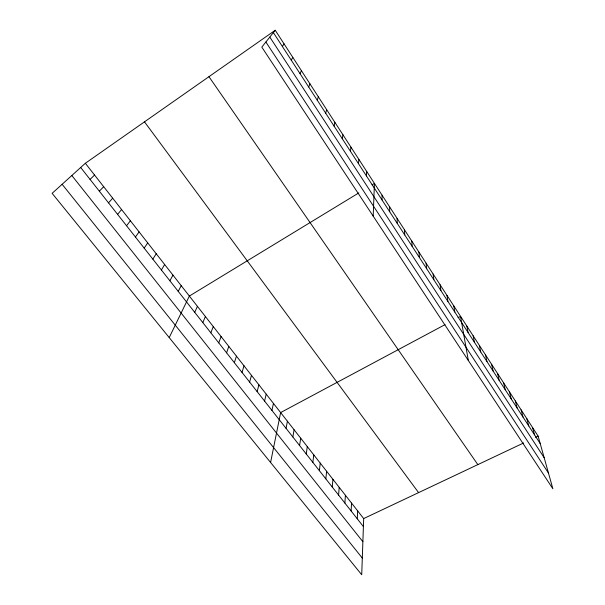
<?xml version="1.0" encoding="UTF-8"?>
<svg xmlns="http://www.w3.org/2000/svg" width="605" height="605" viewBox="0 0 605 605"><rect width="100%" height="100%" fill="white"/><g stroke="black" fill="none" stroke-linecap="round" stroke-linejoin="round"><path stroke-width="0.91" d="M382.02 199.93L382.073 195.188M85.343 163.274L363.681 518.576L361.722 574.75L52.128 193.335L85.343 163.274L275.237 30.25L538.125 436.122L552.872 488.772L261.814 47.122L275.237 30.25M373.187 216.114L374.435 183.398L372.083 184.827M357.283 518.818L357.646 510.87M351.112 510.975L351.55 503.095M366.411 175.889L366.706 171.465M344.888 503.065L345.402 495.245M338.596 495.079L339.201 487.327M332.251 487.017L332.939 479.326M358.462 163.653L358.886 159.395M325.838 478.873L326.617 471.257M319.372 470.66L320.234 463.112M312.838 462.364L313.791 454.892M350.424 151.265L350.976 147.174M306.243 453.984L307.287 446.588M299.581 445.53L300.723 438.209M292.858 436.984L294.09 429.747M342.279 138.726L342.967 134.809M286.074 428.363L287.398 421.201M270.594 462.477L280.637 412.572L445.068 324.613M334.036 126.029L334.86 122.293M271.932 410.402L273.46 403.414M264.574 401.062L266.215 394.158M257.14 391.617L258.887 384.803M325.694 113.18L326.655 109.626M249.623 382.065L251.483 375.357M242.03 372.423L244.004 365.806M234.354 362.675L236.442 356.156M317.247 100.173L318.343 96.808M226.595 352.821L228.803 346.408M218.753 342.861L221.082 336.546M308.694 86.991L309.941 83.823M210.827 332.788L213.285 326.587M202.811 322.616L205.398 316.521M194.712 312.324L197.427 306.342M300.027 73.651L301.426 70.679M169.218 337.59L189.365 296.057L358.803 192.912M178.241 291.398L181.22 285.658M169.869 280.765L172.977 275.146M291.255 60.145L292.805 57.369M161.399 270.012L164.651 264.514M152.831 259.129L156.234 253.767M282.369 46.456L284.078 43.893M144.171 248.133L147.718 242.892M135.414 237.009L139.105 231.904M126.551 225.748L130.4 220.787M117.589 214.367L121.59 209.549M108.522 202.849L112.689 198.175M99.356 191.203L103.674 186.673M90.069 179.413L94.561 175.042M458.091 317.648L460.541 316.332L468.33 360.489M363.681 518.576L523.643 442.966M535.561 437.332L538.125 436.122M62.126 184.283L362.304 558.067M71.813 175.511L362.871 541.709M80.684 167.487L363.401 526.584M144.489 121.839L418.592 492.621M208.952 76.684L477.837 464.617M265.882 42.01L548.478 473.065M269.807 37.079L544.175 457.72M273.369 32.594L540.212 443.586M532.506 427.448L534.533 434.836M526.834 418.69L528.793 425.996M521.109 409.85L522.992 417.064M515.324 400.918L517.139 408.042M509.478 391.896L511.225 398.929M503.579 382.784L505.251 389.726M497.62 373.58L499.208 380.432M491.593 364.286L493.113 371.031M485.512 354.893L486.949 361.54M479.364 345.402L480.718 351.951M473.155 335.813L474.426 342.256M466.878 326.125L468.066 332.463M453.803 305.933L454.809 312.036M446.989 295.414L447.897 301.396M440.1 284.774L440.909 290.634M433.127 274.02L433.838 279.752M426.079 263.137L426.691 268.741M418.955 252.134L419.462 257.601M411.748 241.009L412.149 246.333M404.458 229.749L404.745 234.937M397.084 218.36L397.258 223.404M389.62 206.842L389.68 211.735"/></g></svg>
